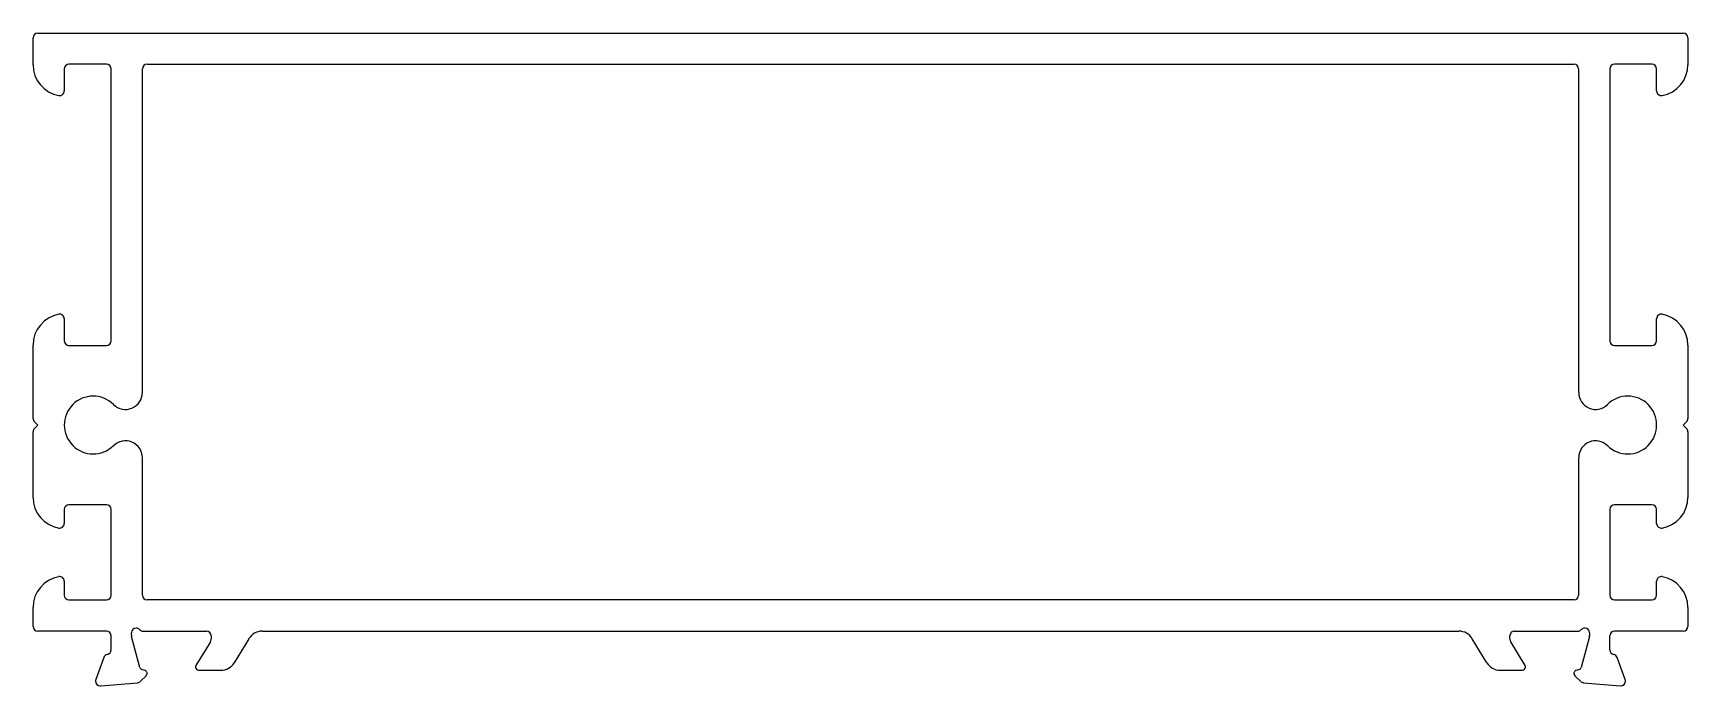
# Model space of a CAD drawing. Extents: x 642 to 748, y 538 to 580.
import ezdxf

# ---------------------------------------------------------------- set-up
doc = ezdxf.new("R2010")
doc.units = 0
doc.layers.get('0').update_dxf_attribs({"linetype": 'CONTINUOUS'})
doc.layers.add('INCE', color=11, linetype='CONTINUOUS')

msp = doc.modelspace()

# ---------------------------------------------------------------- linework, layer by layer
for p, q in [((642.14, 579.99), (747.54, 579.99)), ((641.84, 577.96), (641.84, 579.69)), ((747.84, 579.69), (747.84, 577.96)), ((646.54, 577.99), (644.14, 577.99)), ((745.54, 577.99), (743.14, 577.99)), ((643.84, 577.69), (643.84, 576.29)), ((646.84, 560.29), (646.84, 577.69)), ((742.84, 577.69), (742.84, 560.29)), ((745.84, 576.29), (745.84, 577.69)), ((643.84, 561.69), (643.84, 560.29)), ((745.84, 560.29), (745.84, 561.69)), ((641.84, 555.31), (641.84, 560.01)), ((644.14, 559.99), (646.54, 559.99)), ((743.14, 559.99), (745.54, 559.99)), ((747.84, 560.01), (747.84, 555.31)), ((641.84, 550.26), (641.84, 554.46)), ((642.14, 554.89), (641.93, 555.1)), ((641.93, 554.67), (642.14, 554.89)), ((747.75, 555.1), (747.54, 554.89)), ((747.54, 554.89), (747.75, 554.67)), ((747.84, 554.46), (747.84, 550.26)), ((643.84, 549.49), (643.84, 548.59)), ((646.54, 549.79), (644.14, 549.79)), ((646.84, 543.99), (646.84, 549.49)), ((742.84, 549.49), (742.84, 543.99)), ((745.54, 549.79), (743.14, 549.79)), ((745.84, 548.59), (745.84, 549.49)), ((643.84, 544.89), (643.84, 543.99)), ((745.84, 543.99), (745.84, 544.89)), ((641.84, 541.99), (641.84, 543.21)), ((644.14, 543.69), (646.54, 543.69)), ((743.14, 543.69), (745.54, 543.69)), ((747.84, 543.21), (747.84, 541.99)), ((646.54, 541.69), (642.14, 541.69)), ((648.89, 541.69), (652.94, 541.69)), ((656.52, 541.69), (733.17, 541.69)), ((736.74, 541.69), (740.79, 541.69)), ((747.54, 541.69), (743.14, 541.69)), ((646.84, 540.49), (646.84, 541.39)), ((648.14, 541.43), (648.14, 541.59)), ((648.68, 539.37), (648.15, 541.35)), ((653.2, 541.01), (652.27, 539.49)), ((653.24, 541.39), (653.24, 541.17)), ((655.66, 541.21), (654.72, 539.67)), ((734.96, 539.67), (734.02, 541.21)), ((736.44, 541.17), (736.44, 541.39)), ((737.41, 539.49), (736.49, 541.01)), ((741.53, 541.35), (741, 539.37)), ((741.54, 541.59), (741.54, 541.43)), ((742.84, 540.49), (742.84, 541.39)), ((646.37, 540), (645.86, 538.59)), ((743.82, 538.59), (743.31, 540)), ((648.72, 538.48), (649.08, 538.84)), ((648.99, 539.18), (648.82, 539.22)), ((652.44, 539.19), (653.87, 539.19)), ((735.82, 539.19), (737.24, 539.19)), ((740.6, 538.84), (740.96, 538.48)), ((740.86, 539.22), (740.69, 539.18)), ((646.17, 538.19), (648.53, 538.39)), ((741.15, 538.39), (743.52, 538.19))]:
    msp.add_line(p, q)
for centre, radius, start, end in [((642.14, 579.69), 0.3, 90, 180), ((747.54, 579.69), 0.3, 0, 90), ((643.84, 577.96), 2, 180, 259.8358), ((644.14, 577.69), 0.3, 90, 180), ((646.54, 577.69), 0.3, 360, 90), ((743.14, 577.69), 0.3, 90, 180), ((745.54, 577.69), 0.3, 0, 90), ((745.84, 577.96), 2, 280.1642, 0), ((643.54, 576.29), 0.299, 259.6871, 0.1487), ((746.14, 576.29), 0.3, 180, 280.1642), ((643.84, 560.01), 2, 100.1642, 180), ((643.54, 561.69), 0.3, 359.9838, 100.1804), ((746.14, 561.69), 0.3, 79.832, 180.0038), ((745.84, 560.01), 2, 360, 79.8358), ((644.14, 560.29), 0.3, 180, 270), ((646.54, 560.29), 0.3, 270, 360), ((743.14, 560.29), 0.3, 180, 270), ((745.54, 560.29), 0.3, 270, 360), ((642.14, 555.31), 0.3, 180, 225), ((642.14, 554.46), 0.3, 135, 180), ((747.54, 555.31), 0.3, 315, 0), ((747.54, 554.46), 0.3, 0, 45), ((643.84, 550.26), 2, 180, 259.8358), ((745.84, 550.26), 2, 280.1642, 0), ((644.14, 549.49), 0.3, 90, 180), ((646.54, 549.49), 0.3, 360, 90), ((743.14, 549.49), 0.3, 90, 180), ((745.54, 549.49), 0.3, 360, 90), ((643.54, 548.59), 0.3, 259.8129, 0.0229), ((746.14, 548.59), 0.3, 179.9882, 280.1761), ((643.84, 543.21), 2, 100.1642, 180), ((643.54, 544.89), 0.3, 359.9857, 100.1785), ((746.14, 544.89), 0.3, 79.8088, 180.027), ((745.84, 543.21), 2, 360, 79.8358), ((644.14, 543.99), 0.3, 180, 270), ((646.54, 543.99), 0.3, 270, 0), ((743.14, 543.99), 0.3, 180, 270), ((745.54, 543.99), 0.3, 270, 0), ((642.14, 541.99), 0.3, 180, 270), ((646.54, 541.39), 0.3, 0, 90), ((648.44, 541.59), 0.3, 90, 180), ((648.44, 541.59), 0.3, 41.8103, 90), ((648.89, 541.99), 0.3, 221.8103, 270), ((652.94, 541.39), 0.3, 360, 90), ((656.52, 540.69), 1, 90, 148.6045), ((733.17, 540.69), 1, 31.3955, 90), ((736.74, 541.39), 0.3, 89.9507, 179.9508), ((740.79, 541.99), 0.3, 270, 318.1897), ((741.24, 541.59), 0.3, 90, 138.1897), ((741.24, 541.59), 0.3, 360, 90), ((743.14, 541.39), 0.3, 90, 180), ((747.54, 541.99), 0.3, 270, 0), ((648.44, 541.43), 0.3, 180, 195), ((652.94, 541.17), 0.3, 328.6045, 360), ((736.74, 541.17), 0.3, 180, 211.3955), ((741.24, 541.43), 0.3, 345, 360), ((646.65, 539.9), 0.3, 100.9043, 160), ((646.54, 540.49), 0.3, 280.9043, 0), ((653.87, 540.19), 1, 270, 328.6045), ((735.82, 540.19), 1, 211.3955, 270), ((743.14, 540.49), 0.3, 180, 259.0957), ((743.03, 539.9), 0.3, 20, 79.0957), ((646.12, 538.49), 0.281, 159.7197, 180.664), ((646.14, 538.49), 0.3, 180, 270), ((648.51, 538.69), 0.3, 275, 315), ((648.88, 539.42), 0.2, 195, 255), ((648.94, 538.99), 0.2, 15, 75), ((648.94, 538.99), 0.2, 315, 0), ((648.94, 538.99), 0.2, 0, 15), ((652.44, 539.39), 0.2, 148.6045, 180), ((652.44, 539.39), 0.2, 180, 270), ((737.24, 539.39), 0.2, 270, 360), ((737.24, 539.39), 0.2, 0, 31.3955), ((740.74, 538.99), 0.2, 165, 180), ((740.74, 538.99), 0.2, 180, 225), ((740.74, 538.99), 0.2, 105, 165), ((740.81, 539.42), 0.2, 285, 345), ((741.18, 538.69), 0.3, 225, 265), ((743.54, 538.49), 0.3, 270, 360), ((743.56, 538.49), 0.281, 359.336, 20.2803), ((646.14, 538.49), 0.3, 270, 275), ((743.54, 538.49), 0.3, 265, 270)]:
    msp.add_arc(centre, radius, start, end)
at = {"layer": 'INCE', "color": 0}
for p, q in [((649.14, 577.99), (740.54, 577.99)), ((648.84, 556.97), (648.84, 577.69)), ((740.84, 577.69), (740.84, 556.97)), ((648.84, 543.99), (648.84, 552.8)), ((740.84, 552.8), (740.84, 543.99)), ((740.54, 543.69), (649.14, 543.69))]:
    msp.add_line(p, q, dxfattribs=at)
for centre, radius, start, end in [((649.14, 577.69), 0.3, 90, 180), ((740.54, 577.69), 0.3, 360, 90), ((645.69, 554.89), 1.85, 45.263, 314.737), ((647.76, 556.97), 1.08, 225.263, 0), ((741.93, 556.97), 1.08, 180, 314.737), ((743.99, 554.89), 1.85, 225.263, 134.737), ((647.76, 552.8), 1.08, 0, 134.737), ((741.93, 552.8), 1.08, 45.263, 180), ((649.14, 543.99), 0.3, 180, 270), ((740.54, 543.99), 0.3, 270, 360)]:
    msp.add_arc(centre, radius, start, end, dxfattribs=at)

doc.saveas('drawing.dxf')
